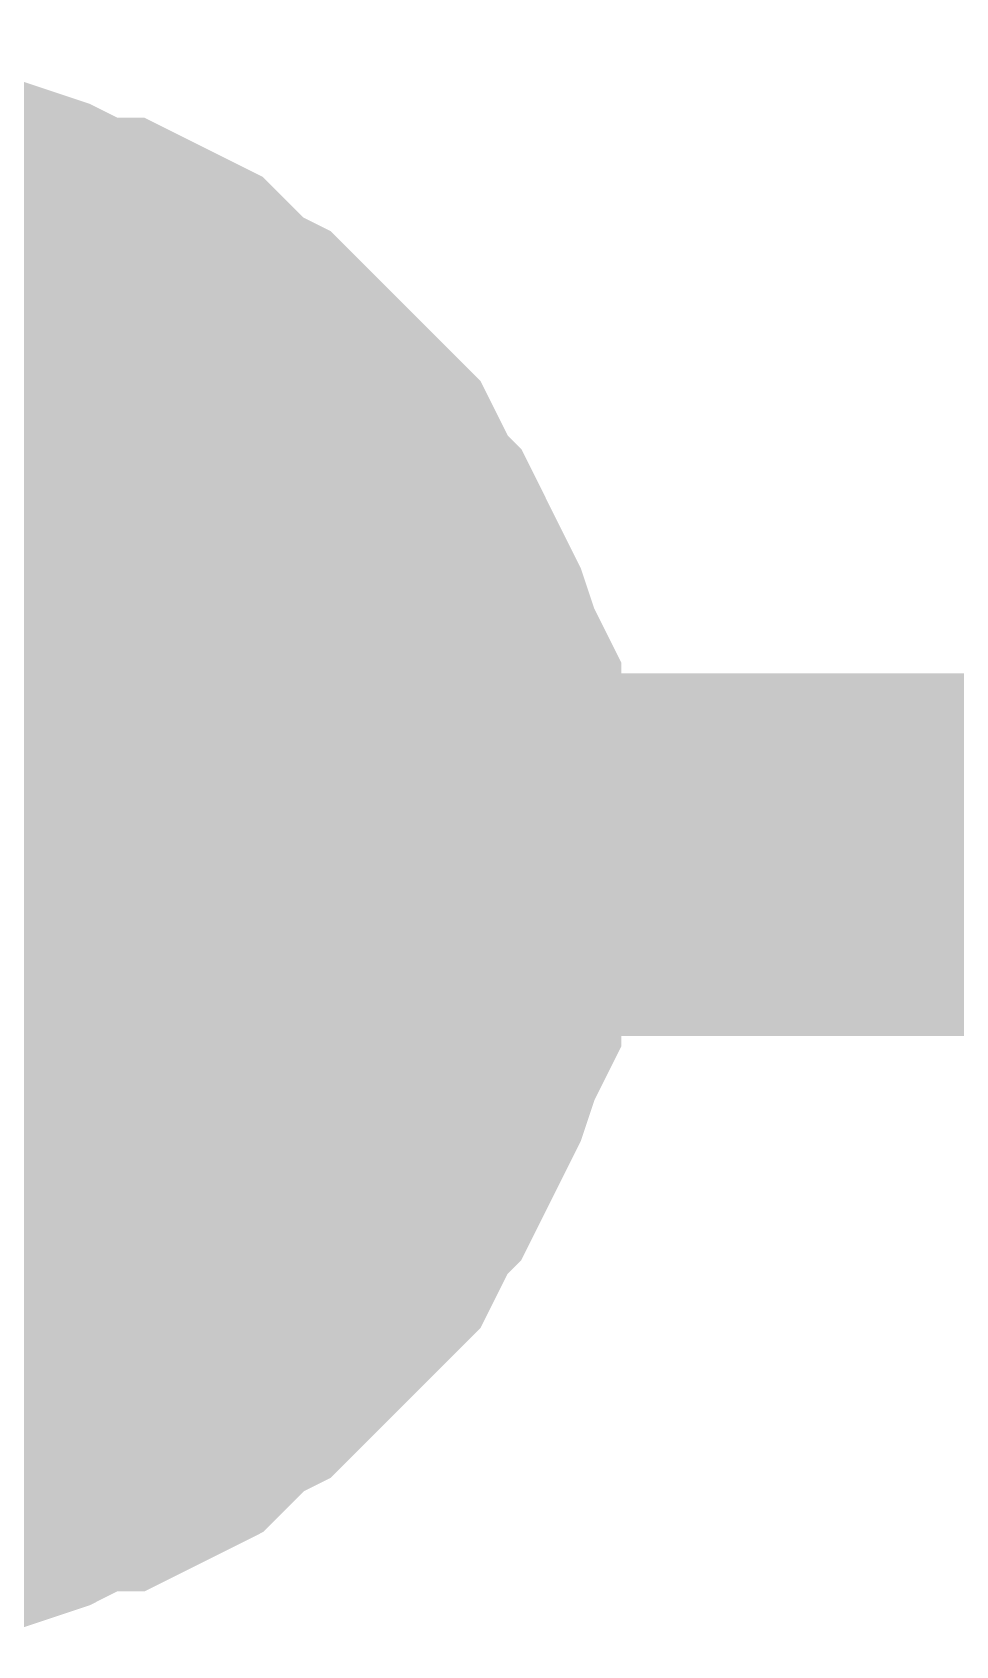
# Model space of a CAD drawing. Header units: inches. Extents: x 0 to 594, y 0 to 420.
# Drawn here: x 117.668 to 118.431, y 129.342 to 130.675 of the extents above; entities that cross this region are included whole.
import ezdxf

# ---------------------------------------------------------------- set-up
doc = ezdxf.new("R2010")
doc.units = ezdxf.units.IN
doc.layers.add('Sheet', color=255, linetype='Continuous')

msp = doc.modelspace()

# ---------------------------------------------------------------- linework, layer by layer
at = {"layer": 'Sheet'}
for points in [[(130.0103, 129.9957, 0.2997, 0.2997, 0), (117.5009, 129.9957, 0.2997, 0.2997, 0), (102.5053, 129.9957, 0.2997, 0.2997, 0), (102.5053, 157.5, 0.2997, 0.2997, 0)], [(117.5009, 130.4997, 0.2997, 0.2997, 0), (117.5233, 130.4997, 0.2997, 0.2997, 0), (117.5569, 130.4997, 0.2997, 0.2997, 0), (117.5793, 130.4885, 0.2997, 0.2997, 0), (117.6017, 130.4885, 0.2997, 0.2997, 0), (117.6241, 130.4885, 0.2997, 0.2997, 0), (117.6577, 130.4773, 0.2997, 0.2997, 0), (117.6801, 130.4661, 0.2997, 0.2997, 0), (117.7025, 130.4549, 0.2997, 0.2997, 0), (117.7249, 130.4549, 0.2997, 0.2997, 0), (117.7473, 130.4437, 0.2997, 0.2997, 0), (117.7697, 130.4325, 0.2997, 0.2997, 0), (117.7921, 130.4101, 0.2997, 0.2997, 0), (117.8033, 130.3989, 0.2997, 0.2997, 0), (117.8257, 130.3877, 0.2997, 0.2997, 0), (117.8481, 130.3653, 0.2997, 0.2997, 0), (117.8593, 130.3541, 0.2997, 0.2997, 0), (117.8817, 130.3317, 0.2997, 0.2997, 0), (117.8929, 130.3205, 0.2997, 0.2997, 0), (117.9153, 130.2981, 0.2997, 0.2997, 0), (117.9265, 130.2757, 0.2997, 0.2997, 0), (117.9377, 130.2533, 0.2997, 0.2997, 0), (117.9489, 130.2421, 0.2997, 0.2997, 0), (117.9601, 130.2197, 0.2997, 0.2997, 0), (117.9713, 130.1973, 0.2997, 0.2997, 0), (117.9825, 130.1749, 0.2997, 0.2997, 0), (117.9937, 130.1413, 0.2997, 0.2997, 0), (118.0049, 130.1189, 0.2997, 0.2997, 0), (118.0049, 130.0965, 0.2997, 0.2997, 0), (118.0049, 130.0741, 0.2997, 0.2997, 0), (118.0161, 130.0517, 0.2997, 0.2997, 0), (118.0161, 130.0181, 0.2997, 0.2997, 0), (118.0161, 129.9957, 0.2997, 0.2997, 0)], [(117.5009, 130.4997, 0.2997, 0.2997, 0), (117.5233, 130.4997, 0.2997, 0.2997, 0), (117.5569, 130.4997, 0.2997, 0.2997, 0), (117.5793, 130.4885, 0.2997, 0.2997, 0), (117.6017, 130.4885, 0.2997, 0.2997, 0), (117.6241, 130.4885, 0.2997, 0.2997, 0), (117.6577, 130.4773, 0.2997, 0.2997, 0), (117.6801, 130.4661, 0.2997, 0.2997, 0), (117.7025, 130.4549, 0.2997, 0.2997, 0), (117.7249, 130.4549, 0.2997, 0.2997, 0), (117.7473, 130.4437, 0.2997, 0.2997, 0), (117.7697, 130.4325, 0.2997, 0.2997, 0), (117.7921, 130.4101, 0.2997, 0.2997, 0), (117.8033, 130.3989, 0.2997, 0.2997, 0), (117.8257, 130.3877, 0.2997, 0.2997, 0), (117.8481, 130.3653, 0.2997, 0.2997, 0), (117.8593, 130.3541, 0.2997, 0.2997, 0), (117.8817, 130.3317, 0.2997, 0.2997, 0), (117.8929, 130.3205, 0.2997, 0.2997, 0), (117.9153, 130.2981, 0.2997, 0.2997, 0), (117.9265, 130.2757, 0.2997, 0.2997, 0), (117.9377, 130.2533, 0.2997, 0.2997, 0), (117.9489, 130.2421, 0.2997, 0.2997, 0), (117.9601, 130.2197, 0.2997, 0.2997, 0), (117.9713, 130.1973, 0.2997, 0.2997, 0), (117.9825, 130.1749, 0.2997, 0.2997, 0), (117.9937, 130.1413, 0.2997, 0.2997, 0), (118.0049, 130.1189, 0.2997, 0.2997, 0), (118.0049, 130.0965, 0.2997, 0.2997, 0), (118.0049, 130.0741, 0.2997, 0.2997, 0), (118.0161, 130.0517, 0.2997, 0.2997, 0), (118.0161, 130.0181, 0.2997, 0.2997, 0), (118.0161, 129.9957, 0.2997, 0.2997, 0)], [(117.5009, 130.4997, 0.2997, 0.2997, 0), (117.5233, 130.4997, 0.2997, 0.2997, 0), (117.5569, 130.4997, 0.2997, 0.2997, 0), (117.5793, 130.4885, 0.2997, 0.2997, 0), (117.6017, 130.4885, 0.2997, 0.2997, 0), (117.6241, 130.4885, 0.2997, 0.2997, 0), (117.6577, 130.4773, 0.2997, 0.2997, 0), (117.6801, 130.4661, 0.2997, 0.2997, 0), (117.7025, 130.4549, 0.2997, 0.2997, 0), (117.7249, 130.4549, 0.2997, 0.2997, 0), (117.7473, 130.4437, 0.2997, 0.2997, 0), (117.7697, 130.4325, 0.2997, 0.2997, 0), (117.7921, 130.4101, 0.2997, 0.2997, 0), (117.8033, 130.3989, 0.2997, 0.2997, 0), (117.8257, 130.3877, 0.2997, 0.2997, 0), (117.8481, 130.3653, 0.2997, 0.2997, 0), (117.8593, 130.3541, 0.2997, 0.2997, 0), (117.8817, 130.3317, 0.2997, 0.2997, 0), (117.8929, 130.3205, 0.2997, 0.2997, 0), (117.9153, 130.2981, 0.2997, 0.2997, 0), (117.9265, 130.2757, 0.2997, 0.2997, 0), (117.9377, 130.2533, 0.2997, 0.2997, 0), (117.9489, 130.2421, 0.2997, 0.2997, 0), (117.9601, 130.2197, 0.2997, 0.2997, 0), (117.9713, 130.1973, 0.2997, 0.2997, 0), (117.9825, 130.1749, 0.2997, 0.2997, 0), (117.9937, 130.1413, 0.2997, 0.2997, 0), (118.0049, 130.1189, 0.2997, 0.2997, 0), (118.0049, 130.0965, 0.2997, 0.2997, 0), (118.0049, 130.0741, 0.2997, 0.2997, 0), (118.0161, 130.0517, 0.2997, 0.2997, 0), (118.0161, 130.0181, 0.2997, 0.2997, 0), (118.0161, 129.9957, 0.2997, 0.2997, 0)], [(117.5009, 130.4997, 0.2997, 0.2997, 0), (117.5233, 130.4997, 0.2997, 0.2997, 0), (117.5569, 130.4997, 0.2997, 0.2997, 0), (117.5793, 130.4885, 0.2997, 0.2997, 0), (117.6017, 130.4885, 0.2997, 0.2997, 0), (117.6241, 130.4885, 0.2997, 0.2997, 0), (117.6577, 130.4773, 0.2997, 0.2997, 0), (117.6801, 130.4661, 0.2997, 0.2997, 0), (117.7025, 130.4549, 0.2997, 0.2997, 0), (117.7249, 130.4549, 0.2997, 0.2997, 0), (117.7473, 130.4437, 0.2997, 0.2997, 0), (117.7697, 130.4325, 0.2997, 0.2997, 0), (117.7921, 130.4101, 0.2997, 0.2997, 0), (117.8033, 130.3989, 0.2997, 0.2997, 0), (117.8257, 130.3877, 0.2997, 0.2997, 0), (117.8481, 130.3653, 0.2997, 0.2997, 0), (117.8593, 130.3541, 0.2997, 0.2997, 0), (117.8817, 130.3317, 0.2997, 0.2997, 0), (117.8929, 130.3205, 0.2997, 0.2997, 0), (117.9153, 130.2981, 0.2997, 0.2997, 0), (117.9265, 130.2757, 0.2997, 0.2997, 0), (117.9377, 130.2533, 0.2997, 0.2997, 0), (117.9489, 130.2421, 0.2997, 0.2997, 0), (117.9601, 130.2197, 0.2997, 0.2997, 0), (117.9713, 130.1973, 0.2997, 0.2997, 0), (117.9825, 130.1749, 0.2997, 0.2997, 0), (117.9937, 130.1413, 0.2997, 0.2997, 0), (118.0049, 130.1189, 0.2997, 0.2997, 0), (118.0049, 130.0965, 0.2997, 0.2997, 0), (118.0049, 130.0741, 0.2997, 0.2997, 0), (118.0161, 130.0517, 0.2997, 0.2997, 0), (118.0161, 130.0181, 0.2997, 0.2997, 0), (118.0161, 129.9957, 0.2997, 0.2997, 0)], [(117.5009, 130.4997, 0.2997, 0.2997, 0), (117.5233, 130.4997, 0.2997, 0.2997, 0), (117.5569, 130.4997, 0.2997, 0.2997, 0), (117.5793, 130.4885, 0.2997, 0.2997, 0), (117.6017, 130.4885, 0.2997, 0.2997, 0), (117.6241, 130.4885, 0.2997, 0.2997, 0), (117.6577, 130.4773, 0.2997, 0.2997, 0), (117.6801, 130.4661, 0.2997, 0.2997, 0), (117.7025, 130.4549, 0.2997, 0.2997, 0), (117.7249, 130.4549, 0.2997, 0.2997, 0), (117.7473, 130.4437, 0.2997, 0.2997, 0), (117.7697, 130.4325, 0.2997, 0.2997, 0), (117.7921, 130.4101, 0.2997, 0.2997, 0), (117.8033, 130.3989, 0.2997, 0.2997, 0), (117.8257, 130.3877, 0.2997, 0.2997, 0), (117.8481, 130.3653, 0.2997, 0.2997, 0), (117.8593, 130.3541, 0.2997, 0.2997, 0), (117.8817, 130.3317, 0.2997, 0.2997, 0), (117.8929, 130.3205, 0.2997, 0.2997, 0), (117.9153, 130.2981, 0.2997, 0.2997, 0), (117.9265, 130.2757, 0.2997, 0.2997, 0), (117.9377, 130.2533, 0.2997, 0.2997, 0), (117.9489, 130.2421, 0.2997, 0.2997, 0), (117.9601, 130.2197, 0.2997, 0.2997, 0), (117.9713, 130.1973, 0.2997, 0.2997, 0), (117.9825, 130.1749, 0.2997, 0.2997, 0), (117.9937, 130.1413, 0.2997, 0.2997, 0), (118.0049, 130.1189, 0.2997, 0.2997, 0), (118.0049, 130.0965, 0.2997, 0.2997, 0), (118.0049, 130.0741, 0.2997, 0.2997, 0), (118.0161, 130.0517, 0.2997, 0.2997, 0), (118.0161, 130.0181, 0.2997, 0.2997, 0), (118.0161, 129.9957, 0.2997, 0.2997, 0)], [(117.6017, 130.4885, 0.0991, 0.0991, 0), (117.6241, 130.4885, 0.0991, 0.0991, 0), (117.6577, 130.4773, 0.0991, 0.0991, 0), (117.6801, 130.4661, 0.0991, 0.0991, 0), (117.7025, 130.4549, 0.0991, 0.0991, 0), (117.7249, 130.4549, 0.0991, 0.0991, 0), (117.7473, 130.4437, 0.0991, 0.0991, 0), (117.7697, 130.4325, 0.0991, 0.0991, 0), (117.7921, 130.4101, 0.0991, 0.0991, 0), (117.8033, 130.3989, 0.0991, 0.0991, 0), (117.8257, 130.3877, 0.0991, 0.0991, 0), (117.8481, 130.3653, 0.0991, 0.0991, 0), (117.8593, 130.3541, 0.0991, 0.0991, 0), (117.8817, 130.3317, 0.0991, 0.0991, 0), (117.8929, 130.3205, 0.0991, 0.0991, 0), (117.9153, 130.2981, 0.0991, 0.0991, 0), (117.9265, 130.2757, 0.0991, 0.0991, 0), (117.9377, 130.2533, 0.0991, 0.0991, 0), (117.9489, 130.2421, 0.0991, 0.0991, 0), (117.9601, 130.2197, 0.0991, 0.0991, 0), (117.9713, 130.1973, 0.0991, 0.0991, 0), (117.9825, 130.1749, 0.0991, 0.0991, 0), (117.9937, 130.1413, 0.0991, 0.0991, 0), (118.0049, 130.1189, 0.0991, 0.0991, 0), (118.0049, 130.0965, 0.0991, 0.0991, 0), (118.0049, 130.0741, 0.0991, 0.0991, 0), (118.0161, 130.0517, 0.0991, 0.0991, 0), (118.0161, 130.0181, 0.0991, 0.0991, 0), (118.0161, 129.9957, 0.0991, 0.0991, 0)], [(117.6017, 130.4885, 0.0991, 0.0991, 0), (117.6241, 130.4885, 0.0991, 0.0991, 0), (117.6577, 130.4773, 0.0991, 0.0991, 0), (117.6801, 130.4661, 0.0991, 0.0991, 0), (117.7025, 130.4549, 0.0991, 0.0991, 0), (117.7249, 130.4549, 0.0991, 0.0991, 0), (117.7473, 130.4437, 0.0991, 0.0991, 0), (117.7697, 130.4325, 0.0991, 0.0991, 0), (117.7921, 130.4101, 0.0991, 0.0991, 0), (117.8033, 130.3989, 0.0991, 0.0991, 0), (117.8257, 130.3877, 0.0991, 0.0991, 0), (117.8481, 130.3653, 0.0991, 0.0991, 0), (117.8593, 130.3541, 0.0991, 0.0991, 0), (117.8817, 130.3317, 0.0991, 0.0991, 0), (117.8929, 130.3205, 0.0991, 0.0991, 0), (117.9153, 130.2981, 0.0991, 0.0991, 0), (117.9265, 130.2757, 0.0991, 0.0991, 0), (117.9377, 130.2533, 0.0991, 0.0991, 0), (117.9489, 130.2421, 0.0991, 0.0991, 0), (117.9601, 130.2197, 0.0991, 0.0991, 0), (117.9713, 130.1973, 0.0991, 0.0991, 0), (117.9825, 130.1749, 0.0991, 0.0991, 0), (117.9937, 130.1413, 0.0991, 0.0991, 0), (118.0049, 130.1189, 0.0991, 0.0991, 0), (118.0049, 130.0965, 0.0991, 0.0991, 0), (118.0049, 130.0741, 0.0991, 0.0991, 0), (118.0161, 130.0517, 0.0991, 0.0991, 0), (118.0161, 130.0181, 0.0991, 0.0991, 0), (118.0161, 129.9957, 0.0991, 0.0991, 0)], [(117.6017, 130.4885, 0.0991, 0.0991, 0), (117.6241, 130.4885, 0.0991, 0.0991, 0), (117.6577, 130.4773, 0.0991, 0.0991, 0), (117.6801, 130.4661, 0.0991, 0.0991, 0), (117.7025, 130.4549, 0.0991, 0.0991, 0), (117.7249, 130.4549, 0.0991, 0.0991, 0), (117.7473, 130.4437, 0.0991, 0.0991, 0), (117.7697, 130.4325, 0.0991, 0.0991, 0), (117.7921, 130.4101, 0.0991, 0.0991, 0), (117.8033, 130.3989, 0.0991, 0.0991, 0), (117.8257, 130.3877, 0.0991, 0.0991, 0), (117.8481, 130.3653, 0.0991, 0.0991, 0), (117.8593, 130.3541, 0.0991, 0.0991, 0), (117.8817, 130.3317, 0.0991, 0.0991, 0), (117.8929, 130.3205, 0.0991, 0.0991, 0), (117.9153, 130.2981, 0.0991, 0.0991, 0), (117.9265, 130.2757, 0.0991, 0.0991, 0), (117.9377, 130.2533, 0.0991, 0.0991, 0), (117.9489, 130.2421, 0.0991, 0.0991, 0), (117.9601, 130.2197, 0.0991, 0.0991, 0), (117.9713, 130.1973, 0.0991, 0.0991, 0), (117.9825, 130.1749, 0.0991, 0.0991, 0), (117.9937, 130.1413, 0.0991, 0.0991, 0), (118.0049, 130.1189, 0.0991, 0.0991, 0), (118.0049, 130.0965, 0.0991, 0.0991, 0), (118.0049, 130.0741, 0.0991, 0.0991, 0), (118.0161, 130.0517, 0.0991, 0.0991, 0), (118.0161, 130.0181, 0.0991, 0.0991, 0), (118.0161, 129.9957, 0.0991, 0.0991, 0)], [(117.6017, 130.4885, 0.0991, 0.0991, 0), (117.6241, 130.4885, 0.0991, 0.0991, 0), (117.6577, 130.4773, 0.0991, 0.0991, 0), (117.6801, 130.4661, 0.0991, 0.0991, 0), (117.7025, 130.4549, 0.0991, 0.0991, 0), (117.7249, 130.4549, 0.0991, 0.0991, 0), (117.7473, 130.4437, 0.0991, 0.0991, 0), (117.7697, 130.4325, 0.0991, 0.0991, 0), (117.7921, 130.4101, 0.0991, 0.0991, 0), (117.8033, 130.3989, 0.0991, 0.0991, 0), (117.8257, 130.3877, 0.0991, 0.0991, 0), (117.8481, 130.3653, 0.0991, 0.0991, 0), (117.8593, 130.3541, 0.0991, 0.0991, 0), (117.8817, 130.3317, 0.0991, 0.0991, 0), (117.8929, 130.3205, 0.0991, 0.0991, 0), (117.9153, 130.2981, 0.0991, 0.0991, 0), (117.9265, 130.2757, 0.0991, 0.0991, 0), (117.9377, 130.2533, 0.0991, 0.0991, 0), (117.9489, 130.2421, 0.0991, 0.0991, 0), (117.9601, 130.2197, 0.0991, 0.0991, 0), (117.9713, 130.1973, 0.0991, 0.0991, 0), (117.9825, 130.1749, 0.0991, 0.0991, 0), (117.9937, 130.1413, 0.0991, 0.0991, 0), (118.0049, 130.1189, 0.0991, 0.0991, 0), (118.0049, 130.0965, 0.0991, 0.0991, 0), (118.0049, 130.0741, 0.0991, 0.0991, 0), (118.0161, 130.0517, 0.0991, 0.0991, 0), (118.0161, 130.0181, 0.0991, 0.0991, 0), (118.0161, 129.9957, 0.0991, 0.0991, 0)], [(117.6017, 130.4885, 0.0991, 0.0991, 0), (117.6241, 130.4885, 0.0991, 0.0991, 0), (117.6577, 130.4773, 0.0991, 0.0991, 0), (117.6801, 130.4661, 0.0991, 0.0991, 0), (117.7025, 130.4549, 0.0991, 0.0991, 0), (117.7249, 130.4549, 0.0991, 0.0991, 0), (117.7473, 130.4437, 0.0991, 0.0991, 0), (117.7697, 130.4325, 0.0991, 0.0991, 0), (117.7921, 130.4101, 0.0991, 0.0991, 0), (117.8033, 130.3989, 0.0991, 0.0991, 0), (117.8257, 130.3877, 0.0991, 0.0991, 0), (117.8481, 130.3653, 0.0991, 0.0991, 0), (117.8593, 130.3541, 0.0991, 0.0991, 0), (117.8817, 130.3317, 0.0991, 0.0991, 0), (117.8929, 130.3205, 0.0991, 0.0991, 0), (117.9153, 130.2981, 0.0991, 0.0991, 0), (117.9265, 130.2757, 0.0991, 0.0991, 0), (117.9377, 130.2533, 0.0991, 0.0991, 0), (117.9489, 130.2421, 0.0991, 0.0991, 0), (117.9601, 130.2197, 0.0991, 0.0991, 0), (117.9713, 130.1973, 0.0991, 0.0991, 0), (117.9825, 130.1749, 0.0991, 0.0991, 0), (117.9937, 130.1413, 0.0991, 0.0991, 0), (118.0049, 130.1189, 0.0991, 0.0991, 0), (118.0049, 130.0965, 0.0991, 0.0991, 0), (118.0049, 130.0741, 0.0991, 0.0991, 0), (118.0161, 130.0517, 0.0991, 0.0991, 0), (118.0161, 130.0181, 0.0991, 0.0991, 0), (118.0161, 129.9957, 0.0991, 0.0991, 0)], [(118.0161, 129.9957, 0.2997, 0.2997, 0), (118.0161, 129.9733, 0.2997, 0.2997, 0), (118.0161, 129.9397, 0.2997, 0.2997, 0), (118.0049, 129.9173, 0.2997, 0.2997, 0), (118.0049, 129.8949, 0.2997, 0.2997, 0), (118.0049, 129.8725, 0.2997, 0.2997, 0), (117.9937, 129.8501, 0.2997, 0.2997, 0), (117.9825, 129.8166, 0.2997, 0.2997, 0), (117.9713, 129.7942, 0.2997, 0.2997, 0), (117.9601, 129.7718, 0.2997, 0.2997, 0), (117.9489, 129.7494, 0.2997, 0.2997, 0), (117.9377, 129.7382, 0.2997, 0.2997, 0), (117.9265, 129.7158, 0.2997, 0.2997, 0), (117.9153, 129.6934, 0.2997, 0.2997, 0), (117.8929, 129.671, 0.2997, 0.2997, 0), (117.8817, 129.6598, 0.2997, 0.2997, 0), (117.8593, 129.6374, 0.2997, 0.2997, 0), (117.8481, 129.6262, 0.2997, 0.2997, 0), (117.8257, 129.6038, 0.2997, 0.2997, 0), (117.8033, 129.5926, 0.2997, 0.2997, 0), (117.7921, 129.5814, 0.2997, 0.2997, 0), (117.7697, 129.559, 0.2997, 0.2997, 0), (117.7473, 129.5478, 0.2997, 0.2997, 0), (117.7249, 129.5366, 0.2997, 0.2997, 0), (117.7025, 129.5366, 0.2997, 0.2997, 0), (117.6801, 129.5254, 0.2997, 0.2997, 0), (117.6577, 129.5142, 0.2997, 0.2997, 0), (117.6241, 129.503, 0.2997, 0.2997, 0), (117.6017, 129.503, 0.2997, 0.2997, 0), (117.5793, 129.503, 0.2997, 0.2997, 0), (117.5569, 129.4918, 0.2997, 0.2997, 0), (117.5233, 129.4918, 0.2997, 0.2997, 0), (117.5009, 129.4918, 0.2997, 0.2997, 0)], [(118.0161, 129.9957, 0.2997, 0.2997, 0), (118.0161, 129.9733, 0.2997, 0.2997, 0), (118.0161, 129.9397, 0.2997, 0.2997, 0), (118.0049, 129.9173, 0.2997, 0.2997, 0), (118.0049, 129.8949, 0.2997, 0.2997, 0), (118.0049, 129.8725, 0.2997, 0.2997, 0), (117.9937, 129.8501, 0.2997, 0.2997, 0), (117.9825, 129.8166, 0.2997, 0.2997, 0), (117.9713, 129.7942, 0.2997, 0.2997, 0), (117.9601, 129.7718, 0.2997, 0.2997, 0), (117.9489, 129.7494, 0.2997, 0.2997, 0), (117.9377, 129.7382, 0.2997, 0.2997, 0), (117.9265, 129.7158, 0.2997, 0.2997, 0), (117.9153, 129.6934, 0.2997, 0.2997, 0), (117.8929, 129.671, 0.2997, 0.2997, 0), (117.8817, 129.6598, 0.2997, 0.2997, 0), (117.8593, 129.6374, 0.2997, 0.2997, 0), (117.8481, 129.6262, 0.2997, 0.2997, 0), (117.8257, 129.6038, 0.2997, 0.2997, 0), (117.8033, 129.5926, 0.2997, 0.2997, 0), (117.7921, 129.5814, 0.2997, 0.2997, 0), (117.7697, 129.559, 0.2997, 0.2997, 0), (117.7473, 129.5478, 0.2997, 0.2997, 0), (117.7249, 129.5366, 0.2997, 0.2997, 0), (117.7025, 129.5366, 0.2997, 0.2997, 0), (117.6801, 129.5254, 0.2997, 0.2997, 0), (117.6577, 129.5142, 0.2997, 0.2997, 0), (117.6241, 129.503, 0.2997, 0.2997, 0), (117.6017, 129.503, 0.2997, 0.2997, 0), (117.5793, 129.503, 0.2997, 0.2997, 0), (117.5569, 129.4918, 0.2997, 0.2997, 0), (117.5233, 129.4918, 0.2997, 0.2997, 0), (117.5009, 129.4918, 0.2997, 0.2997, 0)], [(118.0161, 129.9957, 0.2997, 0.2997, 0), (118.0161, 129.9733, 0.2997, 0.2997, 0), (118.0161, 129.9397, 0.2997, 0.2997, 0), (118.0049, 129.9173, 0.2997, 0.2997, 0), (118.0049, 129.8949, 0.2997, 0.2997, 0), (118.0049, 129.8725, 0.2997, 0.2997, 0), (117.9937, 129.8501, 0.2997, 0.2997, 0), (117.9825, 129.8166, 0.2997, 0.2997, 0), (117.9713, 129.7942, 0.2997, 0.2997, 0), (117.9601, 129.7718, 0.2997, 0.2997, 0), (117.9489, 129.7494, 0.2997, 0.2997, 0), (117.9377, 129.7382, 0.2997, 0.2997, 0), (117.9265, 129.7158, 0.2997, 0.2997, 0), (117.9153, 129.6934, 0.2997, 0.2997, 0), (117.8929, 129.671, 0.2997, 0.2997, 0), (117.8817, 129.6598, 0.2997, 0.2997, 0), (117.8593, 129.6374, 0.2997, 0.2997, 0), (117.8481, 129.6262, 0.2997, 0.2997, 0), (117.8257, 129.6038, 0.2997, 0.2997, 0), (117.8033, 129.5926, 0.2997, 0.2997, 0), (117.7921, 129.5814, 0.2997, 0.2997, 0), (117.7697, 129.559, 0.2997, 0.2997, 0), (117.7473, 129.5478, 0.2997, 0.2997, 0), (117.7249, 129.5366, 0.2997, 0.2997, 0), (117.7025, 129.5366, 0.2997, 0.2997, 0), (117.6801, 129.5254, 0.2997, 0.2997, 0), (117.6577, 129.5142, 0.2997, 0.2997, 0), (117.6241, 129.503, 0.2997, 0.2997, 0), (117.6017, 129.503, 0.2997, 0.2997, 0), (117.5793, 129.503, 0.2997, 0.2997, 0), (117.5569, 129.4918, 0.2997, 0.2997, 0), (117.5233, 129.4918, 0.2997, 0.2997, 0), (117.5009, 129.4918, 0.2997, 0.2997, 0)], [(118.0161, 129.9957, 0.2997, 0.2997, 0), (118.0161, 129.9733, 0.2997, 0.2997, 0), (118.0161, 129.9397, 0.2997, 0.2997, 0), (118.0049, 129.9173, 0.2997, 0.2997, 0), (118.0049, 129.8949, 0.2997, 0.2997, 0), (118.0049, 129.8725, 0.2997, 0.2997, 0), (117.9937, 129.8501, 0.2997, 0.2997, 0), (117.9825, 129.8166, 0.2997, 0.2997, 0), (117.9713, 129.7942, 0.2997, 0.2997, 0), (117.9601, 129.7718, 0.2997, 0.2997, 0), (117.9489, 129.7494, 0.2997, 0.2997, 0), (117.9377, 129.7382, 0.2997, 0.2997, 0), (117.9265, 129.7158, 0.2997, 0.2997, 0), (117.9153, 129.6934, 0.2997, 0.2997, 0), (117.8929, 129.671, 0.2997, 0.2997, 0), (117.8817, 129.6598, 0.2997, 0.2997, 0), (117.8593, 129.6374, 0.2997, 0.2997, 0), (117.8481, 129.6262, 0.2997, 0.2997, 0), (117.8257, 129.6038, 0.2997, 0.2997, 0), (117.8033, 129.5926, 0.2997, 0.2997, 0), (117.7921, 129.5814, 0.2997, 0.2997, 0), (117.7697, 129.559, 0.2997, 0.2997, 0), (117.7473, 129.5478, 0.2997, 0.2997, 0), (117.7249, 129.5366, 0.2997, 0.2997, 0), (117.7025, 129.5366, 0.2997, 0.2997, 0), (117.6801, 129.5254, 0.2997, 0.2997, 0), (117.6577, 129.5142, 0.2997, 0.2997, 0), (117.6241, 129.503, 0.2997, 0.2997, 0), (117.6017, 129.503, 0.2997, 0.2997, 0), (117.5793, 129.503, 0.2997, 0.2997, 0), (117.5569, 129.4918, 0.2997, 0.2997, 0), (117.5233, 129.4918, 0.2997, 0.2997, 0), (117.5009, 129.4918, 0.2997, 0.2997, 0)], [(118.0161, 129.9957, 0.2997, 0.2997, 0), (118.0161, 129.9733, 0.2997, 0.2997, 0), (118.0161, 129.9397, 0.2997, 0.2997, 0), (118.0049, 129.9173, 0.2997, 0.2997, 0), (118.0049, 129.8949, 0.2997, 0.2997, 0), (118.0049, 129.8725, 0.2997, 0.2997, 0), (117.9937, 129.8501, 0.2997, 0.2997, 0), (117.9825, 129.8166, 0.2997, 0.2997, 0), (117.9713, 129.7942, 0.2997, 0.2997, 0), (117.9601, 129.7718, 0.2997, 0.2997, 0), (117.9489, 129.7494, 0.2997, 0.2997, 0), (117.9377, 129.7382, 0.2997, 0.2997, 0), (117.9265, 129.7158, 0.2997, 0.2997, 0), (117.9153, 129.6934, 0.2997, 0.2997, 0), (117.8929, 129.671, 0.2997, 0.2997, 0), (117.8817, 129.6598, 0.2997, 0.2997, 0), (117.8593, 129.6374, 0.2997, 0.2997, 0), (117.8481, 129.6262, 0.2997, 0.2997, 0), (117.8257, 129.6038, 0.2997, 0.2997, 0), (117.8033, 129.5926, 0.2997, 0.2997, 0), (117.7921, 129.5814, 0.2997, 0.2997, 0), (117.7697, 129.559, 0.2997, 0.2997, 0), (117.7473, 129.5478, 0.2997, 0.2997, 0), (117.7249, 129.5366, 0.2997, 0.2997, 0), (117.7025, 129.5366, 0.2997, 0.2997, 0), (117.6801, 129.5254, 0.2997, 0.2997, 0), (117.6577, 129.5142, 0.2997, 0.2997, 0), (117.6241, 129.503, 0.2997, 0.2997, 0), (117.6017, 129.503, 0.2997, 0.2997, 0), (117.5793, 129.503, 0.2997, 0.2997, 0), (117.5569, 129.4918, 0.2997, 0.2997, 0), (117.5233, 129.4918, 0.2997, 0.2997, 0), (117.5009, 129.4918, 0.2997, 0.2997, 0)], [(118.0161, 129.9957, 0.2997, 0.2997, 0), (118.0161, 129.9957, 0.2997, 0.2997, 0), (118.0161, 129.9957, 0.2997, 0.2997, 0), (118.0161, 129.9957, 0.2997, 0.2997, 0), (118.0161, 129.9957, 0.2997, 0.2997, 0), (118.0161, 129.9957, 0.2997, 0.2997, 0), (118.0161, 129.9957, 0.2997, 0.2997, 0), (118.0161, 129.9957, 0.2997, 0.2997, 0), (118.0161, 129.9957, 0.2997, 0.2997, 0), (118.0161, 129.9957, 0.2997, 0.2997, 0), (118.0161, 129.9957, 0.2997, 0.2997, 0), (118.0161, 129.9957, 0.2997, 0.2997, 0), (118.0161, 129.9957, 0.2997, 0.2997, 0), (118.0161, 129.9957, 0.2997, 0.2997, 0), (118.0161, 129.9957, 0.2997, 0.2997, 0), (118.0161, 129.9957, 0.2997, 0.2997, 0), (118.0161, 129.9957, 0.2997, 0.2997, 0), (118.0161, 129.9957, 0.2997, 0.2997, 0), (118.0161, 129.9957, 0.2997, 0.2997, 0), (118.0161, 129.9957, 0.2997, 0.2997, 0), (118.0161, 129.9957, 0.2997, 0.2997, 0), (118.0161, 129.9957, 0.2997, 0.2997, 0), (118.0161, 129.9957, 0.2997, 0.2997, 0), (118.0161, 129.9957, 0.2997, 0.2997, 0), (118.0161, 129.9957, 0.2997, 0.2997, 0), (118.0161, 129.9957, 0.2997, 0.2997, 0), (118.0161, 129.9957, 0.2997, 0.2997, 0), (118.0161, 129.9957, 0.2997, 0.2997, 0), (118.0161, 129.9957, 0.2997, 0.2997, 0), (118.0161, 129.9957, 0.2997, 0.2997, 0), (118.0161, 129.9957, 0.2997, 0.2997, 0), (118.0161, 129.9957, 0.2997, 0.2997, 0), (118.0161, 129.9957, 0.2997, 0.2997, 0)], [(118.0161, 129.9957, 0.2997, 0.2997, 0), (118.0161, 129.9957, 0.2997, 0.2997, 0)], [(118.0161, 129.9957, 0.2997, 0.2997, 0), (118.0161, 129.9957, 0.2997, 0.2997, 0), (118.0161, 129.9957, 0.2997, 0.2997, 0), (118.0161, 129.9957, 0.2997, 0.2997, 0), (118.0161, 129.9957, 0.2997, 0.2997, 0), (118.0161, 129.9957, 0.2997, 0.2997, 0), (118.0161, 129.9957, 0.2997, 0.2997, 0), (118.0161, 129.9957, 0.2997, 0.2997, 0), (118.0161, 129.9957, 0.2997, 0.2997, 0), (118.0161, 129.9957, 0.2997, 0.2997, 0), (118.0161, 129.9957, 0.2997, 0.2997, 0), (118.0161, 129.9957, 0.2997, 0.2997, 0), (118.0161, 129.9957, 0.2997, 0.2997, 0), (118.0161, 129.9957, 0.2997, 0.2997, 0), (118.0161, 129.9957, 0.2997, 0.2997, 0), (118.0161, 129.9957, 0.2997, 0.2997, 0), (118.0161, 129.9957, 0.2997, 0.2997, 0), (118.0161, 129.9957, 0.2997, 0.2997, 0), (118.0161, 129.9957, 0.2997, 0.2997, 0), (118.0161, 129.9957, 0.2997, 0.2997, 0), (118.0161, 129.9957, 0.2997, 0.2997, 0), (118.0161, 129.9957, 0.2997, 0.2997, 0), (118.0161, 129.9957, 0.2997, 0.2997, 0), (118.0161, 129.9957, 0.2997, 0.2997, 0), (118.0161, 129.9957, 0.2997, 0.2997, 0), (118.0161, 129.9957, 0.2997, 0.2997, 0), (118.0161, 129.9957, 0.2997, 0.2997, 0), (118.0161, 129.9957, 0.2997, 0.2997, 0), (118.0161, 129.9957, 0.2997, 0.2997, 0), (118.0161, 129.9957, 0.2997, 0.2997, 0), (118.0161, 129.9957, 0.2997, 0.2997, 0), (118.0161, 129.9957, 0.2997, 0.2997, 0), (118.0161, 129.9957, 0.2997, 0.2997, 0)], [(118.0161, 129.9957, 0.2997, 0.2997, 0), (118.0161, 129.9957, 0.2997, 0.2997, 0)], [(118.0161, 129.9957, 0.2997, 0.2997, 0), (118.0161, 129.9957, 0.2997, 0.2997, 0), (118.0161, 129.9957, 0.2997, 0.2997, 0), (118.0161, 129.9957, 0.2997, 0.2997, 0), (118.0161, 129.9957, 0.2997, 0.2997, 0), (118.0161, 129.9957, 0.2997, 0.2997, 0), (118.0161, 129.9957, 0.2997, 0.2997, 0), (118.0161, 129.9957, 0.2997, 0.2997, 0), (118.0161, 129.9957, 0.2997, 0.2997, 0), (118.0161, 129.9957, 0.2997, 0.2997, 0), (118.0161, 129.9957, 0.2997, 0.2997, 0), (118.0161, 129.9957, 0.2997, 0.2997, 0), (118.0161, 129.9957, 0.2997, 0.2997, 0), (118.0161, 129.9957, 0.2997, 0.2997, 0), (118.0161, 129.9957, 0.2997, 0.2997, 0), (118.0161, 129.9957, 0.2997, 0.2997, 0), (118.0161, 129.9957, 0.2997, 0.2997, 0), (118.0161, 129.9957, 0.2997, 0.2997, 0), (118.0161, 129.9957, 0.2997, 0.2997, 0), (118.0161, 129.9957, 0.2997, 0.2997, 0), (118.0161, 129.9957, 0.2997, 0.2997, 0), (118.0161, 129.9957, 0.2997, 0.2997, 0), (118.0161, 129.9957, 0.2997, 0.2997, 0), (118.0161, 129.9957, 0.2997, 0.2997, 0), (118.0161, 129.9957, 0.2997, 0.2997, 0), (118.0161, 129.9957, 0.2997, 0.2997, 0), (118.0161, 129.9957, 0.2997, 0.2997, 0), (118.0161, 129.9957, 0.2997, 0.2997, 0), (118.0161, 129.9957, 0.2997, 0.2997, 0), (118.0161, 129.9957, 0.2997, 0.2997, 0), (118.0161, 129.9957, 0.2997, 0.2997, 0), (118.0161, 129.9957, 0.2997, 0.2997, 0), (118.0161, 129.9957, 0.2997, 0.2997, 0)], [(118.0161, 129.9957, 0.2997, 0.2997, 0), (118.0161, 129.9957, 0.2997, 0.2997, 0)], [(118.0161, 129.9957, 0.2997, 0.2997, 0), (118.0161, 129.9957, 0.2997, 0.2997, 0), (118.0161, 129.9957, 0.2997, 0.2997, 0), (118.0161, 129.9957, 0.2997, 0.2997, 0), (118.0161, 129.9957, 0.2997, 0.2997, 0), (118.0161, 129.9957, 0.2997, 0.2997, 0), (118.0161, 129.9957, 0.2997, 0.2997, 0), (118.0161, 129.9957, 0.2997, 0.2997, 0), (118.0161, 129.9957, 0.2997, 0.2997, 0), (118.0161, 129.9957, 0.2997, 0.2997, 0), (118.0161, 129.9957, 0.2997, 0.2997, 0), (118.0161, 129.9957, 0.2997, 0.2997, 0), (118.0161, 129.9957, 0.2997, 0.2997, 0), (118.0161, 129.9957, 0.2997, 0.2997, 0), (118.0161, 129.9957, 0.2997, 0.2997, 0), (118.0161, 129.9957, 0.2997, 0.2997, 0), (118.0161, 129.9957, 0.2997, 0.2997, 0), (118.0161, 129.9957, 0.2997, 0.2997, 0), (118.0161, 129.9957, 0.2997, 0.2997, 0), (118.0161, 129.9957, 0.2997, 0.2997, 0), (118.0161, 129.9957, 0.2997, 0.2997, 0), (118.0161, 129.9957, 0.2997, 0.2997, 0), (118.0161, 129.9957, 0.2997, 0.2997, 0), (118.0161, 129.9957, 0.2997, 0.2997, 0), (118.0161, 129.9957, 0.2997, 0.2997, 0), (118.0161, 129.9957, 0.2997, 0.2997, 0), (118.0161, 129.9957, 0.2997, 0.2997, 0), (118.0161, 129.9957, 0.2997, 0.2997, 0), (118.0161, 129.9957, 0.2997, 0.2997, 0), (118.0161, 129.9957, 0.2997, 0.2997, 0), (118.0161, 129.9957, 0.2997, 0.2997, 0), (118.0161, 129.9957, 0.2997, 0.2997, 0), (118.0161, 129.9957, 0.2997, 0.2997, 0)], [(118.0161, 129.9957, 0.2997, 0.2997, 0), (118.0161, 129.9957, 0.2997, 0.2997, 0)], [(118.0161, 129.9957, 0.2997, 0.2997, 0), (118.0161, 129.9957, 0.2997, 0.2997, 0), (118.0161, 129.9957, 0.2997, 0.2997, 0), (118.0161, 129.9957, 0.2997, 0.2997, 0), (118.0161, 129.9957, 0.2997, 0.2997, 0), (118.0161, 129.9957, 0.2997, 0.2997, 0), (118.0161, 129.9957, 0.2997, 0.2997, 0), (118.0161, 129.9957, 0.2997, 0.2997, 0), (118.0161, 129.9957, 0.2997, 0.2997, 0), (118.0161, 129.9957, 0.2997, 0.2997, 0), (118.0161, 129.9957, 0.2997, 0.2997, 0), (118.0161, 129.9957, 0.2997, 0.2997, 0), (118.0161, 129.9957, 0.2997, 0.2997, 0), (118.0161, 129.9957, 0.2997, 0.2997, 0), (118.0161, 129.9957, 0.2997, 0.2997, 0), (118.0161, 129.9957, 0.2997, 0.2997, 0), (118.0161, 129.9957, 0.2997, 0.2997, 0), (118.0161, 129.9957, 0.2997, 0.2997, 0), (118.0161, 129.9957, 0.2997, 0.2997, 0), (118.0161, 129.9957, 0.2997, 0.2997, 0), (118.0161, 129.9957, 0.2997, 0.2997, 0), (118.0161, 129.9957, 0.2997, 0.2997, 0), (118.0161, 129.9957, 0.2997, 0.2997, 0), (118.0161, 129.9957, 0.2997, 0.2997, 0), (118.0161, 129.9957, 0.2997, 0.2997, 0), (118.0161, 129.9957, 0.2997, 0.2997, 0), (118.0161, 129.9957, 0.2997, 0.2997, 0), (118.0161, 129.9957, 0.2997, 0.2997, 0), (118.0161, 129.9957, 0.2997, 0.2997, 0), (118.0161, 129.9957, 0.2997, 0.2997, 0), (118.0161, 129.9957, 0.2997, 0.2997, 0), (118.0161, 129.9957, 0.2997, 0.2997, 0), (118.0161, 129.9957, 0.2997, 0.2997, 0)], [(118.0161, 129.9957, 0.2997, 0.2997, 0), (118.0161, 129.9957, 0.2997, 0.2997, 0)], [(118.0161, 129.9957, 0.0991, 0.0991, 0), (118.0161, 129.9733, 0.0991, 0.0991, 0), (118.0161, 129.9397, 0.0991, 0.0991, 0), (118.0049, 129.9173, 0.0991, 0.0991, 0), (118.0049, 129.8949, 0.0991, 0.0991, 0), (118.0049, 129.8725, 0.0991, 0.0991, 0), (117.9937, 129.8501, 0.0991, 0.0991, 0), (117.9825, 129.8166, 0.0991, 0.0991, 0), (117.9713, 129.7942, 0.0991, 0.0991, 0), (117.9601, 129.7718, 0.0991, 0.0991, 0), (117.9489, 129.7494, 0.0991, 0.0991, 0), (117.9377, 129.7382, 0.0991, 0.0991, 0), (117.9265, 129.7158, 0.0991, 0.0991, 0), (117.9153, 129.6934, 0.0991, 0.0991, 0), (117.8929, 129.671, 0.0991, 0.0991, 0), (117.8817, 129.6598, 0.0991, 0.0991, 0), (117.8593, 129.6374, 0.0991, 0.0991, 0), (117.8481, 129.6262, 0.0991, 0.0991, 0), (117.8257, 129.6038, 0.0991, 0.0991, 0), (117.8033, 129.5926, 0.0991, 0.0991, 0), (117.7921, 129.5814, 0.0991, 0.0991, 0), (117.7697, 129.559, 0.0991, 0.0991, 0), (117.7473, 129.5478, 0.0991, 0.0991, 0), (117.7249, 129.5366, 0.0991, 0.0991, 0), (117.7025, 129.5366, 0.0991, 0.0991, 0), (117.6801, 129.5254, 0.0991, 0.0991, 0), (117.6577, 129.5142, 0.0991, 0.0991, 0), (117.6241, 129.503, 0.0991, 0.0991, 0), (117.6017, 129.503, 0.0991, 0.0991, 0)], [(118.0161, 129.9957, 0.0991, 0.0991, 0), (118.0161, 129.9733, 0.0991, 0.0991, 0), (118.0161, 129.9397, 0.0991, 0.0991, 0), (118.0049, 129.9173, 0.0991, 0.0991, 0), (118.0049, 129.8949, 0.0991, 0.0991, 0), (118.0049, 129.8725, 0.0991, 0.0991, 0), (117.9937, 129.8501, 0.0991, 0.0991, 0), (117.9825, 129.8166, 0.0991, 0.0991, 0), (117.9713, 129.7942, 0.0991, 0.0991, 0), (117.9601, 129.7718, 0.0991, 0.0991, 0), (117.9489, 129.7494, 0.0991, 0.0991, 0), (117.9377, 129.7382, 0.0991, 0.0991, 0), (117.9265, 129.7158, 0.0991, 0.0991, 0), (117.9153, 129.6934, 0.0991, 0.0991, 0), (117.8929, 129.671, 0.0991, 0.0991, 0), (117.8817, 129.6598, 0.0991, 0.0991, 0), (117.8593, 129.6374, 0.0991, 0.0991, 0), (117.8481, 129.6262, 0.0991, 0.0991, 0), (117.8257, 129.6038, 0.0991, 0.0991, 0), (117.8033, 129.5926, 0.0991, 0.0991, 0), (117.7921, 129.5814, 0.0991, 0.0991, 0), (117.7697, 129.559, 0.0991, 0.0991, 0), (117.7473, 129.5478, 0.0991, 0.0991, 0), (117.7249, 129.5366, 0.0991, 0.0991, 0), (117.7025, 129.5366, 0.0991, 0.0991, 0), (117.6801, 129.5254, 0.0991, 0.0991, 0), (117.6577, 129.5142, 0.0991, 0.0991, 0), (117.6241, 129.503, 0.0991, 0.0991, 0), (117.6017, 129.503, 0.0991, 0.0991, 0)], [(118.0161, 129.9957, 0.0991, 0.0991, 0), (118.0161, 129.9733, 0.0991, 0.0991, 0), (118.0161, 129.9397, 0.0991, 0.0991, 0), (118.0049, 129.9173, 0.0991, 0.0991, 0), (118.0049, 129.8949, 0.0991, 0.0991, 0), (118.0049, 129.8725, 0.0991, 0.0991, 0), (117.9937, 129.8501, 0.0991, 0.0991, 0), (117.9825, 129.8166, 0.0991, 0.0991, 0), (117.9713, 129.7942, 0.0991, 0.0991, 0), (117.9601, 129.7718, 0.0991, 0.0991, 0), (117.9489, 129.7494, 0.0991, 0.0991, 0), (117.9377, 129.7382, 0.0991, 0.0991, 0), (117.9265, 129.7158, 0.0991, 0.0991, 0), (117.9153, 129.6934, 0.0991, 0.0991, 0), (117.8929, 129.671, 0.0991, 0.0991, 0), (117.8817, 129.6598, 0.0991, 0.0991, 0), (117.8593, 129.6374, 0.0991, 0.0991, 0), (117.8481, 129.6262, 0.0991, 0.0991, 0), (117.8257, 129.6038, 0.0991, 0.0991, 0), (117.8033, 129.5926, 0.0991, 0.0991, 0), (117.7921, 129.5814, 0.0991, 0.0991, 0), (117.7697, 129.559, 0.0991, 0.0991, 0), (117.7473, 129.5478, 0.0991, 0.0991, 0), (117.7249, 129.5366, 0.0991, 0.0991, 0), (117.7025, 129.5366, 0.0991, 0.0991, 0), (117.6801, 129.5254, 0.0991, 0.0991, 0), (117.6577, 129.5142, 0.0991, 0.0991, 0), (117.6241, 129.503, 0.0991, 0.0991, 0), (117.6017, 129.503, 0.0991, 0.0991, 0)], [(118.0161, 129.9957, 0.0991, 0.0991, 0), (118.0161, 129.9733, 0.0991, 0.0991, 0), (118.0161, 129.9397, 0.0991, 0.0991, 0), (118.0049, 129.9173, 0.0991, 0.0991, 0), (118.0049, 129.8949, 0.0991, 0.0991, 0), (118.0049, 129.8725, 0.0991, 0.0991, 0), (117.9937, 129.8501, 0.0991, 0.0991, 0), (117.9825, 129.8166, 0.0991, 0.0991, 0), (117.9713, 129.7942, 0.0991, 0.0991, 0), (117.9601, 129.7718, 0.0991, 0.0991, 0), (117.9489, 129.7494, 0.0991, 0.0991, 0), (117.9377, 129.7382, 0.0991, 0.0991, 0), (117.9265, 129.7158, 0.0991, 0.0991, 0), (117.9153, 129.6934, 0.0991, 0.0991, 0), (117.8929, 129.671, 0.0991, 0.0991, 0), (117.8817, 129.6598, 0.0991, 0.0991, 0), (117.8593, 129.6374, 0.0991, 0.0991, 0), (117.8481, 129.6262, 0.0991, 0.0991, 0), (117.8257, 129.6038, 0.0991, 0.0991, 0), (117.8033, 129.5926, 0.0991, 0.0991, 0), (117.7921, 129.5814, 0.0991, 0.0991, 0), (117.7697, 129.559, 0.0991, 0.0991, 0), (117.7473, 129.5478, 0.0991, 0.0991, 0), (117.7249, 129.5366, 0.0991, 0.0991, 0), (117.7025, 129.5366, 0.0991, 0.0991, 0), (117.6801, 129.5254, 0.0991, 0.0991, 0), (117.6577, 129.5142, 0.0991, 0.0991, 0), (117.6241, 129.503, 0.0991, 0.0991, 0), (117.6017, 129.503, 0.0991, 0.0991, 0)], [(118.0161, 129.9957, 0.0991, 0.0991, 0), (118.0161, 129.9733, 0.0991, 0.0991, 0), (118.0161, 129.9397, 0.0991, 0.0991, 0), (118.0049, 129.9173, 0.0991, 0.0991, 0), (118.0049, 129.8949, 0.0991, 0.0991, 0), (118.0049, 129.8725, 0.0991, 0.0991, 0), (117.9937, 129.8501, 0.0991, 0.0991, 0), (117.9825, 129.8166, 0.0991, 0.0991, 0), (117.9713, 129.7942, 0.0991, 0.0991, 0), (117.9601, 129.7718, 0.0991, 0.0991, 0), (117.9489, 129.7494, 0.0991, 0.0991, 0), (117.9377, 129.7382, 0.0991, 0.0991, 0), (117.9265, 129.7158, 0.0991, 0.0991, 0), (117.9153, 129.6934, 0.0991, 0.0991, 0), (117.8929, 129.671, 0.0991, 0.0991, 0), (117.8817, 129.6598, 0.0991, 0.0991, 0), (117.8593, 129.6374, 0.0991, 0.0991, 0), (117.8481, 129.6262, 0.0991, 0.0991, 0), (117.8257, 129.6038, 0.0991, 0.0991, 0), (117.8033, 129.5926, 0.0991, 0.0991, 0), (117.7921, 129.5814, 0.0991, 0.0991, 0), (117.7697, 129.559, 0.0991, 0.0991, 0), (117.7473, 129.5478, 0.0991, 0.0991, 0), (117.7249, 129.5366, 0.0991, 0.0991, 0), (117.7025, 129.5366, 0.0991, 0.0991, 0), (117.6801, 129.5254, 0.0991, 0.0991, 0), (117.6577, 129.5142, 0.0991, 0.0991, 0), (117.6241, 129.503, 0.0991, 0.0991, 0), (117.6017, 129.503, 0.0991, 0.0991, 0)], [(118.0161, 129.9957, 0.0991, 0.0991, 0), (118.0161, 129.9957, 0.0991, 0.0991, 0), (118.0161, 129.9957, 0.0991, 0.0991, 0), (118.0161, 129.9957, 0.0991, 0.0991, 0), (118.0161, 129.9957, 0.0991, 0.0991, 0), (118.0161, 129.9957, 0.0991, 0.0991, 0), (118.0161, 129.9957, 0.0991, 0.0991, 0), (118.0161, 129.9957, 0.0991, 0.0991, 0), (118.0161, 129.9957, 0.0991, 0.0991, 0), (118.0161, 129.9957, 0.0991, 0.0991, 0), (118.0161, 129.9957, 0.0991, 0.0991, 0), (118.0161, 129.9957, 0.0991, 0.0991, 0), (118.0161, 129.9957, 0.0991, 0.0991, 0), (118.0161, 129.9957, 0.0991, 0.0991, 0), (118.0161, 129.9957, 0.0991, 0.0991, 0), (118.0161, 129.9957, 0.0991, 0.0991, 0), (118.0161, 129.9957, 0.0991, 0.0991, 0), (118.0161, 129.9957, 0.0991, 0.0991, 0), (118.0161, 129.9957, 0.0991, 0.0991, 0), (118.0161, 129.9957, 0.0991, 0.0991, 0), (118.0161, 129.9957, 0.0991, 0.0991, 0), (118.0161, 129.9957, 0.0991, 0.0991, 0), (118.0161, 129.9957, 0.0991, 0.0991, 0), (118.0161, 129.9957, 0.0991, 0.0991, 0), (118.0161, 129.9957, 0.0991, 0.0991, 0), (118.0161, 129.9957, 0.0991, 0.0991, 0), (118.0161, 129.9957, 0.0991, 0.0991, 0), (118.0161, 129.9957, 0.0991, 0.0991, 0), (118.0161, 129.9957, 0.0991, 0.0991, 0), (118.0161, 129.9957, 0.0991, 0.0991, 0), (118.0161, 129.9957, 0.0991, 0.0991, 0), (118.0161, 129.9957, 0.0991, 0.0991, 0), (118.0161, 129.9957, 0.0991, 0.0991, 0)], [(118.0161, 129.9957, 0.0991, 0.0991, 0), (118.0161, 129.9957, 0.0991, 0.0991, 0)], [(118.0161, 129.9957, 0.0991, 0.0991, 0), (118.0161, 129.9957, 0.0991, 0.0991, 0), (118.0161, 129.9957, 0.0991, 0.0991, 0), (118.0161, 129.9957, 0.0991, 0.0991, 0), (118.0161, 129.9957, 0.0991, 0.0991, 0), (118.0161, 129.9957, 0.0991, 0.0991, 0), (118.0161, 129.9957, 0.0991, 0.0991, 0), (118.0161, 129.9957, 0.0991, 0.0991, 0), (118.0161, 129.9957, 0.0991, 0.0991, 0), (118.0161, 129.9957, 0.0991, 0.0991, 0), (118.0161, 129.9957, 0.0991, 0.0991, 0), (118.0161, 129.9957, 0.0991, 0.0991, 0), (118.0161, 129.9957, 0.0991, 0.0991, 0), (118.0161, 129.9957, 0.0991, 0.0991, 0), (118.0161, 129.9957, 0.0991, 0.0991, 0), (118.0161, 129.9957, 0.0991, 0.0991, 0), (118.0161, 129.9957, 0.0991, 0.0991, 0), (118.0161, 129.9957, 0.0991, 0.0991, 0), (118.0161, 129.9957, 0.0991, 0.0991, 0), (118.0161, 129.9957, 0.0991, 0.0991, 0), (118.0161, 129.9957, 0.0991, 0.0991, 0), (118.0161, 129.9957, 0.0991, 0.0991, 0), (118.0161, 129.9957, 0.0991, 0.0991, 0), (118.0161, 129.9957, 0.0991, 0.0991, 0), (118.0161, 129.9957, 0.0991, 0.0991, 0), (118.0161, 129.9957, 0.0991, 0.0991, 0), (118.0161, 129.9957, 0.0991, 0.0991, 0), (118.0161, 129.9957, 0.0991, 0.0991, 0), (118.0161, 129.9957, 0.0991, 0.0991, 0), (118.0161, 129.9957, 0.0991, 0.0991, 0), (118.0161, 129.9957, 0.0991, 0.0991, 0), (118.0161, 129.9957, 0.0991, 0.0991, 0), (118.0161, 129.9957, 0.0991, 0.0991, 0)], [(118.0161, 129.9957, 0.0991, 0.0991, 0), (118.0161, 129.9957, 0.0991, 0.0991, 0)], [(118.0161, 129.9957, 0.0991, 0.0991, 0), (118.0161, 129.9957, 0.0991, 0.0991, 0), (118.0161, 129.9957, 0.0991, 0.0991, 0), (118.0161, 129.9957, 0.0991, 0.0991, 0), (118.0161, 129.9957, 0.0991, 0.0991, 0), (118.0161, 129.9957, 0.0991, 0.0991, 0), (118.0161, 129.9957, 0.0991, 0.0991, 0), (118.0161, 129.9957, 0.0991, 0.0991, 0), (118.0161, 129.9957, 0.0991, 0.0991, 0), (118.0161, 129.9957, 0.0991, 0.0991, 0), (118.0161, 129.9957, 0.0991, 0.0991, 0), (118.0161, 129.9957, 0.0991, 0.0991, 0), (118.0161, 129.9957, 0.0991, 0.0991, 0), (118.0161, 129.9957, 0.0991, 0.0991, 0), (118.0161, 129.9957, 0.0991, 0.0991, 0), (118.0161, 129.9957, 0.0991, 0.0991, 0), (118.0161, 129.9957, 0.0991, 0.0991, 0), (118.0161, 129.9957, 0.0991, 0.0991, 0), (118.0161, 129.9957, 0.0991, 0.0991, 0), (118.0161, 129.9957, 0.0991, 0.0991, 0), (118.0161, 129.9957, 0.0991, 0.0991, 0), (118.0161, 129.9957, 0.0991, 0.0991, 0), (118.0161, 129.9957, 0.0991, 0.0991, 0), (118.0161, 129.9957, 0.0991, 0.0991, 0), (118.0161, 129.9957, 0.0991, 0.0991, 0), (118.0161, 129.9957, 0.0991, 0.0991, 0), (118.0161, 129.9957, 0.0991, 0.0991, 0), (118.0161, 129.9957, 0.0991, 0.0991, 0), (118.0161, 129.9957, 0.0991, 0.0991, 0), (118.0161, 129.9957, 0.0991, 0.0991, 0), (118.0161, 129.9957, 0.0991, 0.0991, 0), (118.0161, 129.9957, 0.0991, 0.0991, 0), (118.0161, 129.9957, 0.0991, 0.0991, 0)], [(118.0161, 129.9957, 0.0991, 0.0991, 0), (118.0161, 129.9957, 0.0991, 0.0991, 0)], [(118.0161, 129.9957, 0.0991, 0.0991, 0), (118.0161, 129.9957, 0.0991, 0.0991, 0), (118.0161, 129.9957, 0.0991, 0.0991, 0), (118.0161, 129.9957, 0.0991, 0.0991, 0), (118.0161, 129.9957, 0.0991, 0.0991, 0), (118.0161, 129.9957, 0.0991, 0.0991, 0), (118.0161, 129.9957, 0.0991, 0.0991, 0), (118.0161, 129.9957, 0.0991, 0.0991, 0), (118.0161, 129.9957, 0.0991, 0.0991, 0), (118.0161, 129.9957, 0.0991, 0.0991, 0), (118.0161, 129.9957, 0.0991, 0.0991, 0), (118.0161, 129.9957, 0.0991, 0.0991, 0), (118.0161, 129.9957, 0.0991, 0.0991, 0), (118.0161, 129.9957, 0.0991, 0.0991, 0), (118.0161, 129.9957, 0.0991, 0.0991, 0), (118.0161, 129.9957, 0.0991, 0.0991, 0), (118.0161, 129.9957, 0.0991, 0.0991, 0), (118.0161, 129.9957, 0.0991, 0.0991, 0), (118.0161, 129.9957, 0.0991, 0.0991, 0), (118.0161, 129.9957, 0.0991, 0.0991, 0), (118.0161, 129.9957, 0.0991, 0.0991, 0), (118.0161, 129.9957, 0.0991, 0.0991, 0), (118.0161, 129.9957, 0.0991, 0.0991, 0), (118.0161, 129.9957, 0.0991, 0.0991, 0), (118.0161, 129.9957, 0.0991, 0.0991, 0), (118.0161, 129.9957, 0.0991, 0.0991, 0), (118.0161, 129.9957, 0.0991, 0.0991, 0), (118.0161, 129.9957, 0.0991, 0.0991, 0), (118.0161, 129.9957, 0.0991, 0.0991, 0), (118.0161, 129.9957, 0.0991, 0.0991, 0), (118.0161, 129.9957, 0.0991, 0.0991, 0), (118.0161, 129.9957, 0.0991, 0.0991, 0), (118.0161, 129.9957, 0.0991, 0.0991, 0)], [(118.0161, 129.9957, 0.0991, 0.0991, 0), (118.0161, 129.9957, 0.0991, 0.0991, 0)], [(118.0161, 129.9957, 0.0991, 0.0991, 0), (118.0161, 129.9957, 0.0991, 0.0991, 0), (118.0161, 129.9957, 0.0991, 0.0991, 0), (118.0161, 129.9957, 0.0991, 0.0991, 0), (118.0161, 129.9957, 0.0991, 0.0991, 0), (118.0161, 129.9957, 0.0991, 0.0991, 0), (118.0161, 129.9957, 0.0991, 0.0991, 0), (118.0161, 129.9957, 0.0991, 0.0991, 0), (118.0161, 129.9957, 0.0991, 0.0991, 0), (118.0161, 129.9957, 0.0991, 0.0991, 0), (118.0161, 129.9957, 0.0991, 0.0991, 0), (118.0161, 129.9957, 0.0991, 0.0991, 0), (118.0161, 129.9957, 0.0991, 0.0991, 0), (118.0161, 129.9957, 0.0991, 0.0991, 0), (118.0161, 129.9957, 0.0991, 0.0991, 0), (118.0161, 129.9957, 0.0991, 0.0991, 0), (118.0161, 129.9957, 0.0991, 0.0991, 0), (118.0161, 129.9957, 0.0991, 0.0991, 0), (118.0161, 129.9957, 0.0991, 0.0991, 0), (118.0161, 129.9957, 0.0991, 0.0991, 0), (118.0161, 129.9957, 0.0991, 0.0991, 0), (118.0161, 129.9957, 0.0991, 0.0991, 0), (118.0161, 129.9957, 0.0991, 0.0991, 0), (118.0161, 129.9957, 0.0991, 0.0991, 0), (118.0161, 129.9957, 0.0991, 0.0991, 0), (118.0161, 129.9957, 0.0991, 0.0991, 0), (118.0161, 129.9957, 0.0991, 0.0991, 0), (118.0161, 129.9957, 0.0991, 0.0991, 0), (118.0161, 129.9957, 0.0991, 0.0991, 0), (118.0161, 129.9957, 0.0991, 0.0991, 0), (118.0161, 129.9957, 0.0991, 0.0991, 0), (118.0161, 129.9957, 0.0991, 0.0991, 0), (118.0161, 129.9957, 0.0991, 0.0991, 0)], [(118.0161, 129.9957, 0.0991, 0.0991, 0), (118.0161, 129.9957, 0.0991, 0.0991, 0)]]:
    msp.add_lwpolyline(points, format="xyseb", dxfattribs=at)
msp.add_lwpolyline([(117.246, 130, 0.508, 0.508, 1), (117.754, 130, 0.508, 0.508, 1)], format="xyseb", close=True, dxfattribs=at)

doc.saveas('drawing.dxf')
